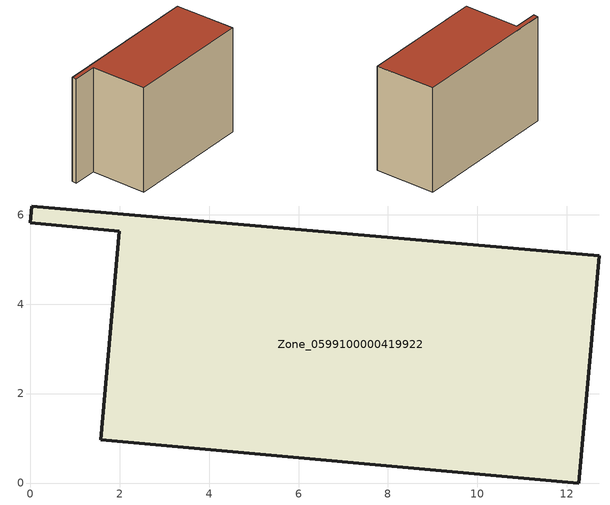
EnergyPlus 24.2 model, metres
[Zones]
Zone_0599100000419922
 floor ground (C_G): 1.99,5.63 0,5.82 0.04,6.2 12.72,5.08 12.27,0 1.58,0.97 z0
 wall outside (C_F): 12.72,5.08 0.04,6.2 0,5.82 1.99,5.63 1.58,0.97 12.27,0 12.72,5.08 z0:8.95
 roof outside (C_R): 12.27,0 12.72,5.08 0.04,6.2 0,5.82 1.99,5.63 1.58,0.97 z8.95
[BUILDING]
Pand.0599100000419922: North Axis=0; Terrain=City; Loads Convergence Tolerance Value=0.04; Temperature Convergence Tolerance Value=0.4; Solar Distribution=FullExterior; Maximum Number of Warmup Days=25; Minimum Number of Warmup Days=1
[Site:Location]
Rotterdam.The.Hague.AP_ZH_NLD Design_Conditions: Latitude=51.96; Longitude=4.45; Time Zone=1; Elevation=-4.5
[SITE:GROUNDTEMPERATURE:BUILDINGSURFACE]
18, 18, 18, 18, 18, 18, 18, 18, 18, 18, 18, 18
[MATERIAL] Thermal Absorptance=0.9; Solar Absorptance=0.7; Visible Absorptance=0.7
Name | Roughness | Thickness | Conductivity | Density | Specific Heat
G.TI.1992-2005 | MediumSmooth | 0.15 | 0.06 | 540 | 1210
F.TI.1992-2005 | Rough | 0.3 | 0.12 | 1920 | 840
R.TI.1992-2005 | MediumRough | 0.2 | 0.08 | 1500 | 1000
[CONSTRUCTION]
C_G: G.TI.1992-2005
C_F: F.TI.1992-2005
C_R: R.TI.1992-2005
[ZONE]
Zone_0599100000419922: Type=1; Multiplier=1; Ceiling Height=Autocalculate; Volume=Autocalculate; Floor Area=autocalculate; Part of Total Floor Area=Yes
[ZONEINFILTRATION:DESIGNFLOWRATE]
Infil_Zone_0599100000419922: Zone or ZoneList or Space or SpaceList=Zone_0599100000419922; Schedule=AlwaysOn; Design Flow Rate Calculation Method=Flow/Area; Flow Rate per Floor Area=0.0015; Constant Term Coefficient=1; Temperature Term Coefficient=0; Velocity Term Coefficient=0; Velocity Squared Term Coefficient=0
[HVACTEMPLATE:ZONE:IDEALLOADSAIRSYSTEM]
Zone_0599100000419922: Maximum Heating Supply Air Temperature=50; Minimum Cooling Supply Air Temperature=13; Maximum Heating Supply Air Humidity Ratio=0.0156; Minimum Cooling Supply Air Humidity Ratio=0.0077; Heating Limit=NoLimit; Cooling Limit=NoLimit; Dehumidification Control Type=ConstantSensibleHeatRatio; Cooling Sensible Heat Ratio=0.7; Dehumidification Setpoint=60; Humidification Control Type=None; Humidification Setpoint=30; Outdoor Air Method=None; Outdoor Air Flow Rate per Person=0.00944; Outdoor Air Flow Rate per Zone Floor Area=0; Outdoor Air Flow Rate per Zone=0; Demand Controlled Ventilation Type=None; Outdoor Air Economizer Type=NoEconomizer; Heat Recovery Type=None; Sensible Heat Recovery Effectiveness=0.7; Latent Heat Recovery Effectiveness=0.65
[ZONECONTROL:THERMOSTAT]
ThermostatControl_Zone_0599100000419922: Zone or ZoneList=Zone_0599100000419922; Control Type Schedule=DualSetpointControlType; Control 1=Thermostat_Zone_0599100000419922; Temperature Difference Between Cutout And Setpoint=0
[THERMOSTATSETPOINT:DUALSETPOINT]
Thermostat_Zone_0599100000419922: Heating Setpoint Temperature Schedule=HeatingSetpoint_Zone_0599100000419922; Cooling Setpoint Temperature Schedule=CoolingSetpoint_Zone_0599100000419922
[SCHEDULE:COMPACT]
HeatingSetpoint_Zone_0599100000419922: Through: 12/31, For: AllDays, Until: 24:00, 21
CoolingSetpoint_Zone_0599100000419922: Through: 12/31, For: AllDays, Until: 24:00, 24
DualSetpointControlType: Through: 12/31, For: AllDays, Until: 24:00, 4
AlwaysOn: Through: 12/31, For: AllDays, Until: 24:00, 1
